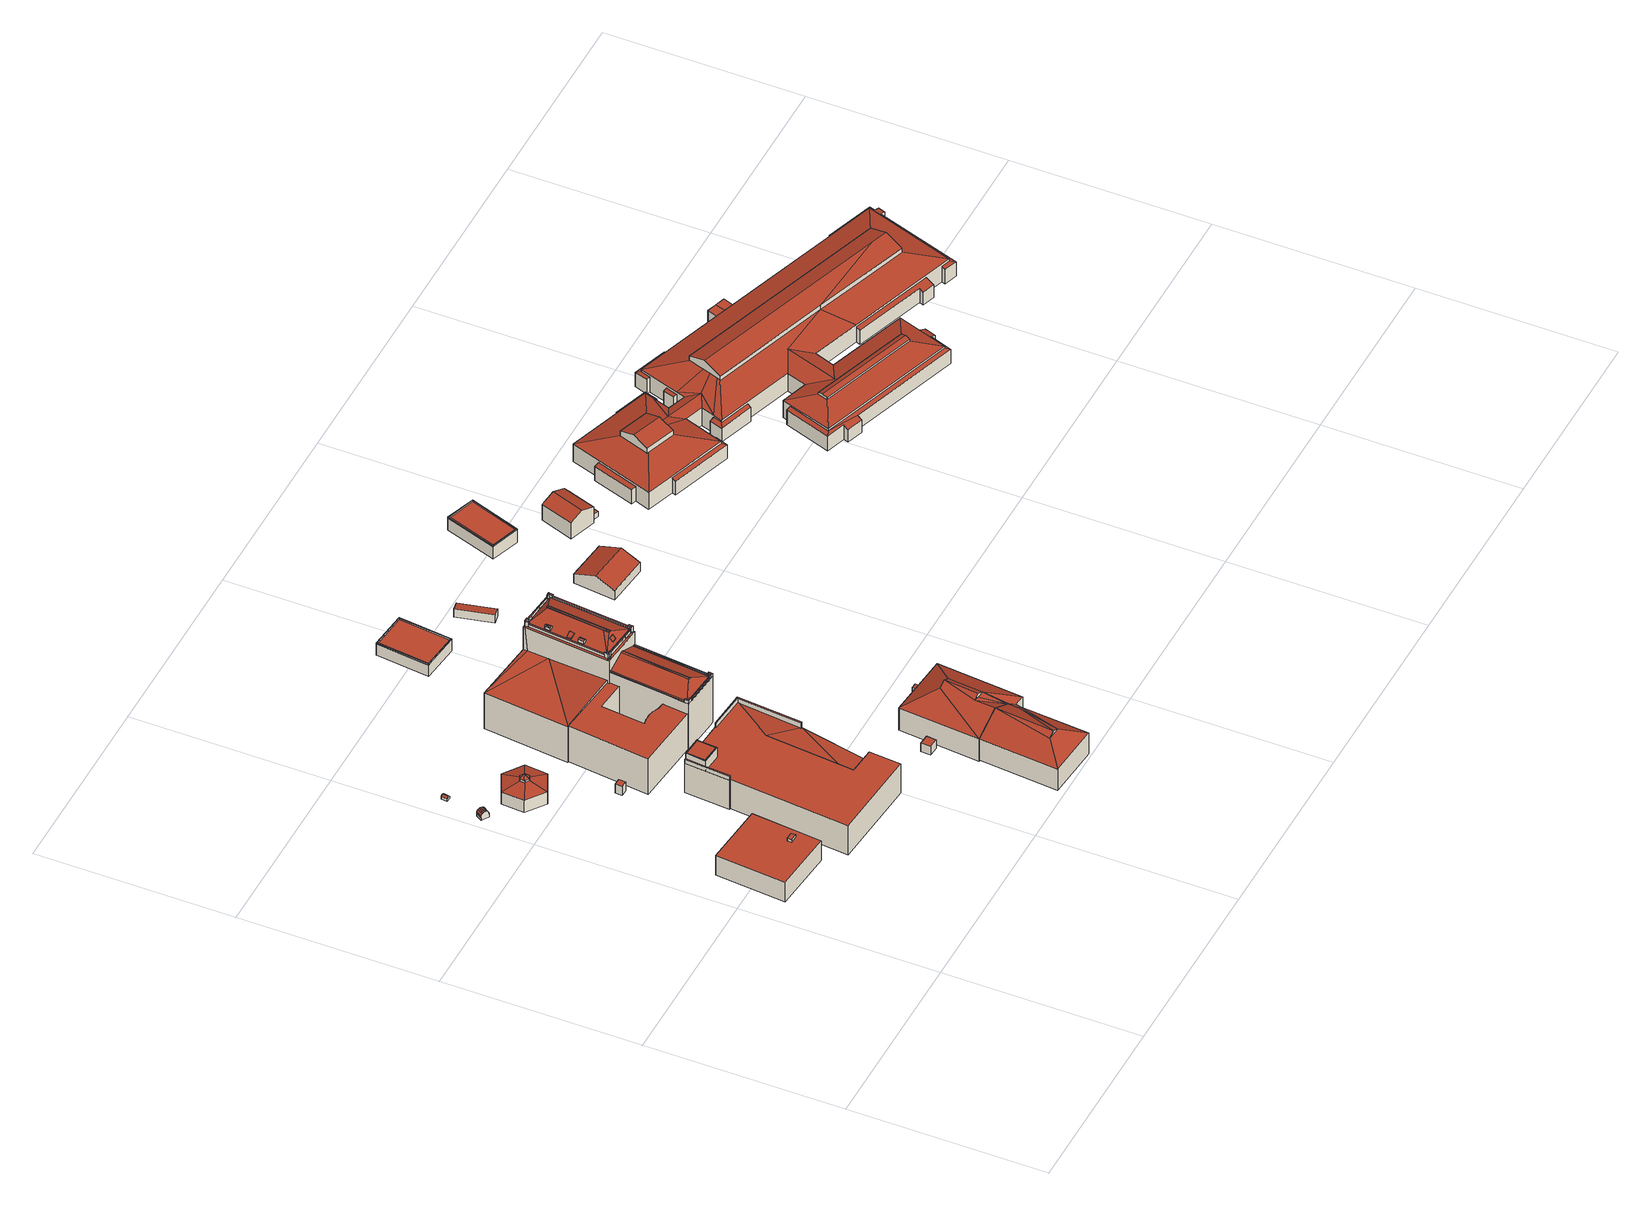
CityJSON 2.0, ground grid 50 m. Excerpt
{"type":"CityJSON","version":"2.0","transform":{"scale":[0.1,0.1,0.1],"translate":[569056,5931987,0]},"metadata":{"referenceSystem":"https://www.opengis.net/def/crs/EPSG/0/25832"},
"CityObjects":{
"building1":{"type":"Building","attributes":{"Grundfläche 2D":"287.420569","Grundhöhe NN":"3.317"},"children":["building1-1"],"geometry":[{"type":"Solid","lod":"3","boundaries":[[[[0,1,2,3]],[[4,5,3,2]],[[5,6,0,3]],[[6,7,1,0]],[[7,4,2,1]],[[7,6,5,4]]]],"semantics":{"surfaces":[{"type":"RoofSurface"},{"type":"WallSurface"},{"type":"GroundSurface"}],"values":[[0,1,1,1,1,2]]}}]},
"building1-1":{"type":"BuildingInstallation","parents":["building1"],"geometry":[{"type":"MultiSurface","lod":"3","boundaries":[[[8,9,10,11]],[[11,10,12,13]],[[8,11,13,14]],[[9,8,14,15]],[[10,9,15,12]]],"semantics":{"surfaces":[{"type":"RoofSurface"},{"type":"WallSurface"}],"values":[0,1,1,1,1]}}]},
"building2":{"type":"Building","attributes":{"Grundfläche 2D":"3.908094","Grundhöhe NN":"3.007"},"geometry":[{"type":"Solid","lod":"3","boundaries":[[[[16,17,18,19]],[[17,20,21,18]],[[22,16,19,23]],[[24,22,23,25]],[[26,24,25,27]],[[28,26,27,29]],[[30,28,29,31]],[[32,30,31,33]],[[21,20,34,35]],[[36,37,38,33,31,29,27,25,23,19,18,21,35,39]],[[32,33,38,40]],[[41,42,43,34,20,17,16,22,24,26,28,30,32,40,44]],[[42,41,44,40,38,37,36,39,35,34,43]]]],"semantics":{"surfaces":[{"type":"RoofSurface"},{"type":"WallSurface"},{"type":"GroundSurface"}],"values":[[0,0,0,0,0,0,0,0,1,1,1,1,2]]}}]},
"building3":{"type":"Building","attributes":{"Grundfläche 2D":"1.673893","Grundhöhe NN":"2.978"},"geometry":[{"type":"Solid","lod":"3","boundaries":[[[[45,46,47,48]],[[46,45,49,50]],[[49,45,48,51,52]],[[50,49,52,53]],[[54,47,46,50,53,55]],[[48,47,54,51]],[[53,52,51,54,55]]]],"semantics":{"surfaces":[{"type":"RoofSurface"},{"type":"WallSurface"},{"type":"GroundSurface"}],"values":[[0,0,1,1,1,1,2]]}}]},
"building4":{"type":"Building","attributes":{"Grundfläche 2D":"92.246130","Grundhöhe NN":"3.029"},"children":["building4-1"],"geometry":[{"type":"Solid","lod":"3","boundaries":[[[[56,57,58,59,60]],[[57,56,60,61,62]],[[59,58,63,64,60]],[[64,63,65,66,60]],[[60,66,65,67,68]],[[68,67,62,61,60]],[[69,70,58,57]],[[70,71,63,58]],[[71,72,65,63]],[[72,73,67,65]],[[74,69,57,62]],[[73,74,62,67]],[[69,74,73,72,71,70]]]],"semantics":{"surfaces":[{"type":"RoofSurface"},{"type":"WallSurface"},{"type":"GroundSurface"}],"values":[[0,0,0,0,0,0,1,1,1,1,1,1,2]]}}]},
"building4-1":{"type":"BuildingInstallation","parents":["building4"],"geometry":[{"type":"MultiSurface","lod":"3","boundaries":[[[75,76,77,78]],[[79,77,76]],[[80,77,79]],[[81,77,80]],[[81,82,83,77]],[[84,75,78,77,83,82]],[[56,59,79,76]],[[59,64,80,79]],[[64,66,81,80]],[[82,81,66,85]],[[82,85,68,61,75,84]],[[61,56,76,75]]],"semantics":{"surfaces":[{"type":"RoofSurface"},{"type":"WallSurface"}],"values":[0,0,0,0,0,0,1,1,1,1,1,1]}}]},
"building5":{"type":"Building","attributes":{"Grundfläche 2D":"2.915529","Grundhöhe NN":"4.471"},"geometry":[{"type":"Solid","lod":"3","boundaries":[[[[86,87,88,89]],[[90,91,89,88]],[[91,92,86,89]],[[92,93,87,86]],[[93,90,88,87]],[[93,92,91,90]]]],"semantics":{"surfaces":[{"type":"RoofSurface"},{"type":"WallSurface"},{"type":"GroundSurface"}],"values":[[0,1,1,1,1,2]]}}]},
"building6":{"type":"Building","attributes":{"Grundfläche 2D":"984.853763","Grundhöhe NN":"3.184"},"children":["building6-1","building6-2","building6-3","building6-4"],"geometry":[{"type":"MultiSurface","lod":"3","boundaries":[[[94,95,96,97,98]],[[99,100,101,102,103,104,105,106,107,108,109,110],[111,112,113,114,115,116,117]],[[118,119,100,99,110]],[[120,119,118,110]],[[119,120,121]],[[109,120,110]],[[109,108,121,120]],[[122,123,124,125]],[[126,125,124,112,111,117]],[[104,103,127,128]],[[105,104,128,129]],[[106,105,129,130]],[[107,106,130,131]],[[132,133,100,119,121,108,107,131,134]],[[103,102,101,100,133,127]],[[133,132,134,131,130,129,128,127]]],"semantics":{"surfaces":[{"type":"RoofSurface"},{"type":"WallSurface"},{"type":"GroundSurface"}],"values":[0,0,0,0,0,1,1,1,1,1,1,1,1,1,1,2]}}]},
"building6-1":{"type":"BuildingInstallation","parents":["building6"],"geometry":[{"type":"MultiSurface","lod":"3","boundaries":[[[135,136,137,138,139,140,141]],[[101,142,136,135]],[[137,136,142,143]],[[99,118,144,139,138,137,143]],[[144,119,140,139]],[[100,141,140,119]],[[100,101,135,141]]],"semantics":{"surfaces":[{"type":"RoofSurface"},{"type":"WallSurface"}],"values":[0,1,1,1,1,1,1]}}]},
"building6-2":{"type":"BuildingInstallation","parents":["building6"],"geometry":[{"type":"MultiSurface","lod":"3","boundaries":[[[145,146,147,148,149,124,123,150,151,152,153]],[[115,154,155,153,152,151]],[[155,156,102,146,145,153]],[[102,103,147,146]],[[103,104,148,147]],[[104,105,149,148]],[[105,112,124,149]]],"semantics":{"surfaces":[{"type":"RoofSurface"},{"type":"WallSurface"}],"values":[0,1,1,1,1,1,1]}}]},
"building6-3":{"type":"BuildingInstallation","parents":["building6"],"geometry":[{"type":"MultiSurface","lod":"3","boundaries":[[[157,158,159,160,161,162]],[[159,158,94,98]],[[160,159,98,97]],[[122,125,162,161]],[[125,126,157,162]]],"semantics":{"surfaces":[{"type":"RoofSurface"},{"type":"WallSurface"}],"values":[0,1,1,1,1]}}]},
"building6-4":{"type":"BuildingInstallation","parents":["building6"],"geometry":[{"type":"MultiSurface","lod":"3","boundaries":[[[163,161,160,164,165,158,157,166]],[[164,160,97,96]],[[94,158,165,164,96,95]],[[151,150,163,166,157,126,117,116,115]],[[161,163,150,123,122]]],"semantics":{"surfaces":[{"type":"RoofSurface"},{"type":"WallSurface"}],"values":[0,1,1,1,1]}}]},
"building7":{"type":"Building","attributes":{"Grundfläche 2D":"1124.326527","Grundhöhe NN":"2.981"},"children":["building7-1","building7-2","building7-3","building7-4","building7-5","building7-6","building7-7","building7-8","building7-9","building7-10","building7-11","building7-12","building7-13","building7-14","building7-15","building7-16","building7-17"],"geometry":[{"type":"Solid","lod":"3","boundaries":[[[[167,168,169]],[[169,168,170]],[[167,171,172,173,168]],[[174,173,172]],[[175,170,168,173,174]],[[176,177,178]],[[176,179,180,177]],[[181,176,178,182]],[[176,181,179]],[[180,179,183]],[[184,185,186,187,188]],[[186,189,190,191,192,193]],[[190,189,194,191]],[[195,196,197,198,191,194,189]],[[184,188,187,186,193,192,191,199,200]],[[201,202,203,195,204,205]],[[195,203,202,201,206,207,198,197,196]],[[208,198,207,206,201,209,210,211]],[[212,213,214,208,211,210,209,215]],[[209,216,217,212,215]],[[218,208,214,213,212,219,220]],[[221,222,223,224,225,226,225,227,228,208,218,220]],[[227,225,227,228]],[[229,230,231,232,228,227,225,224,233,234]],[[235,236,237,228,191]],[[235,191,198,238,239]],[[240,208,228,237]],[[208,240,241]],[[198,208,241,238]],[[230,242,243]],[[242,244,245]],[[242,245,243]],[[230,243,245,244,246,247,228,232,231]],[[244,184,200,199,191,228,247,246]],[[248,249,250,251,252,253]],[[181,182,254,250,255]],[[250,254,256,257,252,251]],[[258,259,177,180,183]],[[258,260,261,262,263,264]],[[264,263,265,258]],[[265,263,266,267,268,259,258]],[[257,256,254,259,268,267,269,270]],[[177,259,254,182,178]],[[271,272,273,274]],[[275,276,277]],[[275,277,278,271,274]],[[279,277,276]],[[280,281,282,283]],[[284,271,285,286,287,288,289,290,291,292,293,294,295,296,297,298,299,300,301,302,303,304,305,306,307,308,309,310,311,312,313,314,315]],[[181,182,178,182]],[[240,237,167,169]],[[237,236,235,172,171,167]],[[235,239,174,172]],[[239,238,241,170,175,174]],[[169,170,241,240]],[[180,177,180,183]],[[316,317,279,205,204,195,189,186,185,318,319]],[[284,315,216,209,201,276,275,274,273,272]],[[276,201,205,279]],[[261,260,258,183,179,181,255,250,249,248,253,320,321,242,230,229,234,233,224,223,222,221,220,219,212,217,216,315,314,262]],[[322,318,185,184,244,242,321,323,282,281]],[[277,279,317,324]],[[278,277,324,325]],[[271,284,272]],[[326,271,278,325]],[[283,282,323,327]],[[280,283,327,328]],[[280,328,322,281]],[[329,330,267,266,263,262,314,313,331]],[[332,257,270,269,267,330,333]],[[253,252,257,332,320]],[[285,271,326,334]],[[286,285,334,335]],[[288,287,286,335,329]],[[289,288,329,336]],[[290,289,336,337]],[[338,292,291,290,337,339]],[[293,292,338,340]],[[294,293,340,341]],[[295,294,341,342]],[[296,295,342,343]],[[297,296,343,344]],[[298,297,344,345]],[[299,298,345,346]],[[300,299,346,347]],[[301,300,347,348]],[[302,301,348,349]],[[303,302,349,350]],[[304,303,350,351]],[[305,304,351,352]],[[306,305,352,353]],[[307,306,353,354]],[[308,307,354,355]],[[356,310,309,308,355,357]],[[358,312,311,310,356,359]],[[313,312,358,331]],[[335,334,326,325,324,317,316,319,318,322,328,327,323,321,320,332,333,330,329],[356,357,355,354,353,352,351,350,349,348,347,346,345,344,343,342,341,340,338,339,337,336,329,331,358,359]]]],"semantics":{"surfaces":[{"type":"RoofSurface"},{"type":"WallSurface"},{"type":"GroundSurface"}],"values":[[0,0,0,0,0,0,0,0,0,0,0,0,0,0,0,0,0,0,0,0,0,0,0,0,0,0,0,0,0,0,0,0,0,0,0,0,0,0,0,0,0,0,0,0,0,0,0,0,0,1,1,1,1,1,1,1,1,1,1,1,1,1,1,1,1,1,1,1,1,1,1,1,1,1,1,1,1,1,1,1,1,1,1,1,1,1,1,1,1,1,1,1,1,1,1,1,2]]}}]},
"building7-1":{"type":"BuildingInstallation","parents":["building7"],"geometry":[{"type":"MultiSurface","lod":"3","boundaries":[[[360,361,362]],[[360,362,363]],[[364,360,363,365]],[[366,367,362,361]],[[367,368,369,365,363,362]],[[369,370,364,365]],[[364,370,366,361,360]]],"semantics":{"surfaces":[{"type":"RoofSurface"},{"type":"WallSurface"}],"values":[0,0,0,1,1,1,1]}}]},
"building7-2":{"type":"BuildingInstallation","parents":["building7"],"geometry":[{"type":"MultiSurface","lod":"3","boundaries":[[[371,372,373,374]],[[375,376,372,371]],[[377,378,374,373]]],"semantics":{"surfaces":[{"type":"RoofSurface"},{"type":"WallSurface"}],"values":[0,1,1]}}]},
"building7-3":{"type":"BuildingInstallation","parents":["building7"],"geometry":[{"type":"MultiSurface","lod":"3","boundaries":[[[379,380,381,382,383,384,385,386,387,388]],[[389,390,383,382]],[[192,391,384,383,390,392]],[[391,199,393,394,386,385,384]],[[394,395,387,386]],[[200,188,396,379,388,387,395,397]],[[379,396,187,193,398,389,382,381,380]]],"semantics":{"surfaces":[{"type":"RoofSurface"},{"type":"WallSurface"}],"values":[0,1,1,1,1,1,1]}}]},
"building7-4":{"type":"BuildingInstallation","parents":["building7"],"geometry":[{"type":"MultiSurface","lod":"3","boundaries":[[[399,395,394,400]],[[400,394,393,401]],[[402,397,395,399]]],"semantics":{"surfaces":[{"type":"RoofSurface"},{"type":"WallSurface"}],"values":[0,1,1]}}]},
"building7-5":{"type":"BuildingInstallation","parents":["building7"],"geometry":[{"type":"MultiSurface","lod":"3","boundaries":[[[403,404,405,406,407,408,409]],[[267,406,405,410,266]],[[269,411,407,406,267]],[[411,412,408,407]],[[413,409,408,412,414]],[[413,268,415,416,404,403,409]],[[416,410,405,404]]],"semantics":{"surfaces":[{"type":"RoofSurface"},{"type":"WallSurface"}],"values":[0,1,1,1,1,1,1]}}]},
"building7-6":{"type":"BuildingInstallation","parents":["building7"],"geometry":[{"type":"MultiSurface","lod":"3","boundaries":[[[411,417,418,412]],[[418,419,414,412]],[[417,411,269,270]]],"semantics":{"surfaces":[{"type":"RoofSurface"},{"type":"WallSurface"}],"values":[0,1,1]}}]},
"building7-7":{"type":"BuildingInstallation","parents":["building7"],"geometry":[{"type":"MultiSurface","lod":"3","boundaries":[[[410,416,420,421,422,423,424]],[[415,265,420,416]],[[420,265,264,421]],[[422,421,264,260]],[[261,262,424,423,422,260]],[[262,263,266,410,424]]],"semantics":{"surfaces":[{"type":"RoofSurface"},{"type":"WallSurface"}],"values":[0,1,1,1,1,1]}}]},
"building7-8":{"type":"BuildingInstallation","parents":["building7"],"geometry":[{"type":"MultiSurface","lod":"3","boundaries":[[[425,426,427,428,429,430]],[[252,253,428,427]],[[253,248,249,430,429,428]],[[249,251,425,430]],[[251,431,426,425]]],"semantics":{"surfaces":[{"type":"RoofSurface"},{"type":"WallSurface"}],"values":[0,1,1,1,1]}}]},
"building7-9":{"type":"BuildingInstallation","parents":["building7"],"geometry":[{"type":"MultiSurface","lod":"3","boundaries":[[[432,433,434,435,436,437]],[[427,426,433,432]],[[256,434,433,426,431]],[[256,419,418,435,434]],[[418,417,436,435]],[[257,437,436,417,270]],[[252,427,432,437,257]]],"semantics":{"surfaces":[{"type":"RoofSurface"},{"type":"WallSurface"}],"values":[0,1,1,1,1,1,1]}}]},
"building7-10":{"type":"BuildingInstallation","parents":["building7"],"geometry":[{"type":"MultiSurface","lod":"3","boundaries":[[[438,439,440,441]],[[442,443,441,440]],[[444,445,439,438]],[[443,444,438,441]],[[445,442,440,439]]],"semantics":{"surfaces":[{"type":"RoofSurface"},{"type":"WallSurface"}],"values":[0,1,1,1,1]}}]},
"building7-11":{"type":"BuildingInstallation","parents":["building7"],"geometry":[{"type":"MultiSurface","lod":"3","boundaries":[[[446,447,448,449,450,451,452,453,454,455,456,457,458,459]],[[401,247,460,453,452,400]],[[454,453,460,232,461,462,463,464,457,456,455]],[[464,465,458,457]],[[466,459,458,465,467]],[[468,231,243,448,447,446,459,466]],[[450,449,448,243,245,469,246,402,399,451]],[[399,400,452,451]]],"semantics":{"surfaces":[{"type":"RoofSurface"},{"type":"WallSurface"}],"values":[0,1,1,1,1,1,1,1]}}]},
"building7-12":{"type":"BuildingInstallation","parents":["building7"],"geometry":[{"type":"MultiSurface","lod":"3","boundaries":[[[470,471,472,473]],[[473,472,474,475]],[[470,473,475,476]],[[471,470,476,477]],[[472,471,477,474]]],"semantics":{"surfaces":[{"type":"RoofSurface"},{"type":"WallSurface"}],"values":[0,1,1,1,1]}}]},
"building7-13":{"type":"BuildingInstallation","parents":["building7"],"geometry":[{"type":"MultiSurface","lod":"3","boundaries":[[[478,479,480,481,482,483,484,485]],[[210,215,481,480,374,378]],[[213,482,481,215]],[[213,486,487,483,482]],[[487,488,484,483]],[[484,488,489,214,485]],[[214,490,478,485]],[[211,491,479,478,490]],[[375,371,374,480,479,491]]],"semantics":{"surfaces":[{"type":"RoofSurface"},{"type":"WallSurface"}],"values":[0,1,1,1,1,1,1,1,1]}}]},
"building7-14":{"type":"BuildingInstallation","parents":["building7"],"geometry":[{"type":"MultiSurface","lod":"3","boundaries":[[[492,493,494,495,496,497,498,499,500,501,502,503]],[[373,372,497,496]],[[207,504,499,498,497,372,376]],[[504,197,505,506,501,500,499]],[[506,507,502,501]],[[196,203,508,493,492,503,502,507,509]],[[493,508,202,206,377,373,496,495,494]]],"semantics":{"surfaces":[{"type":"RoofSurface"},{"type":"WallSurface"}],"values":[0,1,1,1,1,1,1]}}]},
"building7-15":{"type":"BuildingInstallation","parents":["building7"],"geometry":[{"type":"MultiSurface","lod":"3","boundaries":[[[510,465,464,511,512,513,488,487,514]],[[515,218,513,512,511,464,463,227]],[[218,489,488,513]],[[486,226,225,510,514,487]],[[465,510,225,467]]],"semantics":{"surfaces":[{"type":"RoofSurface"},{"type":"WallSurface"}],"values":[0,1,1,1,1]}}]},
"building7-16":{"type":"BuildingInstallation","parents":["building7"],"geometry":[{"type":"MultiSurface","lod":"3","boundaries":[[[506,516,517,390,389,507]],[[505,194,516,506]],[[190,517,516,194]],[[190,392,390,517]],[[507,389,398,509]]],"semantics":{"surfaces":[{"type":"RoofSurface"},{"type":"WallSurface"}],"values":[0,1,1,1,1]}}]},
"building7-17":{"type":"BuildingInstallation","parents":["building7"],"geometry":[{"type":"MultiSurface","lod":"3","boundaries":[[[518,519,520,521]],[[522,518,523]],[[519,518,522]],[[524,525,521,520]],[[525,526,527,523,518,521]],[[527,528,522,523]],[[522,528,524,520,519]]],"semantics":{"surfaces":[{"type":"RoofSurface"},{"type":"WallSurface"}],"values":[0,0,0,1,1,1,1]}}]},
"building8":{"type":"Building","attributes":{"Grundfläche 2D":"6.292692","Grundhöhe NN":"2.879"},"geometry":[{"type":"Solid","lod":"3","boundaries":[[[[529,530,531,532]],[[533,534,532,531]],[[534,535,529,532]],[[535,536,530,529]],[[536,533,531,530]],[[536,535,534,533]]]],"semantics":{"surfaces":[{"type":"RoofSurface"},{"type":"WallSurface"},{"type":"GroundSurface"}],"values":[[0,1,1,1,1,2]]}}]},
"building9":{"type":"Building","attributes":{"Grundfläche 2D":"278.191100","Grundhöhe NN":"1.302"},"geometry":[{"type":"Solid","lod":"3","boundaries":[[[[537,538,539,540]],[[541,542,540,543,544,545]],[[539,543,540]],[[538,546,547,539]],[[548,547,546]],[[544,547,548]],[[544,543,547]],[[549,542,541]],[[539,547,543]],[[550,551,537,540,542,549]],[[538,537,551,552]],[[546,538,552,553]],[[548,546,553,554]],[[544,548,554,555]],[[556,550,549,541,545,544,555,557]],[[555,554,553,552,551,550,556,557]]]],"semantics":{"surfaces":[{"type":"RoofSurface"},{"type":"WallSurface"},{"type":"GroundSurface"}],"values":[[0,0,0,0,0,0,0,0,1,1,1,1,1,1,1,2]]}}]},
"building10":{"type":"Building","attributes":{"Grundfläche 2D":"358.646044","Grundhöhe NN":"0.907"},"geometry":[{"type":"Solid","lod":"3","boundaries":[[[[542,558,540]],[[559,537,540,558,560]],[[549,561,542]],[[561,562,542]],[[542,562,558]],[[541,563,549]],[[549,563,564,561]],[[545,544,548,563,541]],[[564,565,566,561]],[[565,567,559,568,566]],[[537,559,567]],[[561,566,560,569]],[[569,560,558]],[[560,566,568,559]],[[562,561,569,558]],[[570,549,542,540,537,571]],[[572,573,544,545,541,549,570,574]],[[548,544,573,575]],[[563,548,575,576]],[[564,563,576,577]],[[565,564,577,578]],[[567,565,578,579]],[[537,567,579,571]],[[578,577,576,575,573,572,574,570,571,579]]]],"semantics":{"surfaces":[{"type":"RoofSurface"},{"type":"WallSurface"},{"type":"GroundSurface"}],"values":[[0,0,0,0,0,0,0,0,0,0,0,0,0,1,1,1,1,1,1,1,1,1,1,2]]}}]},
"building11":{"type":"Building","attributes":{"Grundfläche 2D":"134.571168","Grundhöhe NN":"2.680"},"children":["building11-1","building11-2"],"geometry":[{"type":"Solid","lod":"3","boundaries":[[[[580,581,582,583]],[[584,585,583,582]],[[585,586,580,583]],[[586,587,581,580]],[[587,584,582,581]],[[587,586,585,584]]]],"semantics":{"surfaces":[{"type":"RoofSurface"},{"type":"WallSurface"},{"type":"GroundSurface"}],"values":[[0,1,1,1,1,2]]}}]},
"building11-1":{"type":"BuildingInstallation","parents":["building11"],"geometry":[{"type":"MultiSurface","lod":"3","boundaries":[[[588,589,590,591,592,593]],[[594,595,592,591]],[[593,592,595,596]],[[581,582,589,588]],[[582,583,590,589]]],"semantics":{"surfaces":[{"type":"RoofSurface"},{"type":"WallSurface"}],"values":[0,1,1,1,1]}}]},
"building11-2":{"type":"BuildingInstallation","parents":["building11"],"geometry":[{"type":"MultiSurface","lod":"3","boundaries":[[[590,597,588,593,598,591]],[[596,599,598,593]],[[591,598,599,594]],[[583,580,597,590]],[[580,581,588,597]]],"semantics":{"surfaces":[{"type":"RoofSurface"},{"type":"WallSurface"}],"values":[0,1,1,1,1]}}]},
"building12":{"type":"Building","attributes":{"Grundfläche 2D":"3.976267","Grundhöhe NN":"0.907"},"geometry":[{"type":"Solid","lod":"3","boundaries":[[[[600,601,602,603]],[[604,605,603,602]],[[605,606,600,603]],[[606,607,601,600]],[[607,604,602,601]],[[607,606,605,604]]]],"semantics":{"surfaces":[{"type":"RoofSurface"},{"type":"WallSurface"},{"type":"GroundSurface"}],"values":[[0,1,1,1,1,2]]}}]},
"building13":{"type":"Building","attributes":{"Grundfläche 2D":"23.238900","Grundhöhe NN":"3.277"},"geometry":[{"type":"Solid","lod":"3","boundaries":[[[[608,609,610,611]],[[612,613,611,610]],[[613,614,608,611]],[[614,615,609,608]],[[615,612,610,609]],[[615,614,613,612]]]],"semantics":{"surfaces":[{"type":"RoofSurface"},{"type":"WallSurface"},{"type":"GroundSurface"}],"values":[[0,1,1,1,1,2]]}}]},
"building14":{"type":"Building","attributes":{"Grundfläche 2D":"116.705100","Grundhöhe NN":"3.227"},"geometry":[{"type":"Solid","lod":"3","boundaries":[[[[616,617,618,619]],[[620,616,619,621]],[[621,619,618,622,623]],[[620,621,623,624]],[[617,616,620,624,625]],[[618,617,625,622]],[[623,622,625,624]]]],"semantics":{"surfaces":[{"type":"RoofSurface"},{"type":"WallSurface"},{"type":"GroundSurface"}],"values":[[0,0,1,1,1,1,2]]}}]},
"building15":{"type":"Building","attributes":{"Grundfläche 2D":"108.331264","Grundhöhe NN":"3.207"},"children":["building15-1","building15-2"],"geometry":[{"type":"Solid","lod":"3","boundaries":[[[[626,627,628,629]],[[630,631,629,628]],[[631,632,626,629]],[[632,633,627,626]],[[633,630,628,627]],[[633,632,631,630]]]],"semantics":{"surfaces":[{"type":"RoofSurface"},{"type":"WallSurface"},{"type":"GroundSurface"}],"values":[[0,1,1,1,1,2]]}}]},
"building15-1":{"type":"BuildingInstallation","parents":["building15"],"geometry":[{"type":"MultiSurface","lod":"3","boundaries":[[[634,635,636,637,638,639]],[[628,629,638,637]],[[629,626,639,638]],[[640,641,635,634]],[[636,635,641,642]]],"semantics":{"surfaces":[{"type":"RoofSurface"},{"type":"WallSurface"}],"values":[0,1,1,1,1]}}]},
"building15-2":{"type":"BuildingInstallation","parents":["building15"],"geometry":[{"type":"MultiSurface","lod":"3","boundaries":[[[643,637,636,644,634,639]],[[626,627,643,639]],[[627,628,637,643]],[[642,645,644,636]],[[634,644,645,640]]],"semantics":{"surfaces":[{"type":"RoofSurface"},{"type":"WallSurface"}],"values":[0,1,1,1,1]}}]},
"building16":{"type":"Building","attributes":{"Grundfläche 2D":"80.640733","Grundhöhe NN":"2.924"},"geometry":[{"type":"Solid","lod":"3","boundaries":[[[[646,647,648,649,650]],[[651,652,647,646]],[[653,654,655,656]],[[651,646,650,657,658]],[[652,651,658,659]],[[648,647,652,659,660]],[[655,661,657,650,649,648,660,662,656]],[[653,656,662,663]],[[654,653,663,664]],[[655,654,664,661]],[[661,664,663,662,660,659,658,657]]]],"semantics":{"surfaces":[{"type":"RoofSurface"},{"type":"WallSurface"},{"type":"GroundSurface"}],"values":[[0,0,0,1,1,1,1,1,1,1,2]]}}]},
"building17":{"type":"Building","attributes":{"Grundfläche 2D":"3183.143238","Grundhöhe NN":"2.505"},"geometry":[{"type":"MultiSurface","lod":"3","boundaries":[[[665,666,667,668,669,670,671]],[[671,670,669,672,673,674,675]],[[676,677,678,679]],[[676,680,681,682,677]],[[683,684,685,686,687,688]],[[683,688,689,690,691]],[[692,693,684,683,691]],[[694,695,696,697,698,699]],[[700,701,696,695,702]],[[703,698,697,704,705]],[[706,707,705,704]],[[706,708,709,710]],[[710,711,707,706]],[[712,709,708]],[[713,714,715,712,716]],[[709,712,715,717]],[[714,713,718,719,720,721,722,723]],[[718,724,725,719]],[[726,727,728,729,730,731]],[[732,733,734,730,729,735]],[[732,735,736,737]],[[728,727,738,739,737,736,740,725,724]],[[740,741,719,725]],[[742,720,719,741]],[[743,720,742,744,745,746]],[[747,745,744,748]],[[749,750,751,752,753,747,748,754,755,756]],[[756,757,758,749]],[[759,709,757]],[[709,717,758,757]],[[760,710,709,759]],[[761,710,760]],[[700,762,711,710,761,701]],[[763,764,765,766]],[[765,764,767,768,769]],[[770,771,772,773]],[[774,770,773,775]],[[776,777,778,779]],[[780,781,782,783,784,785]],[[786,787,788,789]],[[790,786,789,791]],[[792,793,794,795]],[[796,792,795,797]],[[798,799,800,801]],[[802,799,798,803]],[[804,805,806,807]],[[808,809,810,811]],[[812,813,814,815,816,809,808,817]],[[818,812,817,819]],[[820,821,822,823]],[[824,825,826,827,823,822]],[[827,828,829,823]],[[829,828,830,831,832,833]],[[726,731,665,671,675]],[[731,730,734,733,667,666,665]],[[733,732,737,739,673,672,669,668,667]],[[727,726,675,674,673,739]],[[680,676,679,694,699]],[[703,681,680,699,698]],[[678,677,682,681,703,705,707,711,762,700,702]],[[694,679,678,702,695]],[[723,686,685,684,693,750,749,758,717,715,714]],[[686,723,722,721,720,688,687]],[[720,743,746,689,688]],[[689,746,745,747,692,691,690]],[[751,750,693,692,747,752]],[[764,763,834,835]],[[767,764,835,836]],[[768,767,836,837]],[[763,766,838,834]],[[773,772,839,840]],[[775,773,840,841]],[[774,775,841,842]],[[772,771,843,839]],[[779,778,844,845]],[[776,779,845,846]],[[777,776,846,847]],[[780,785,848,849]],[[781,780,849,850]],[[782,781,850,851]],[[783,782,851,852]],[[784,783,852,853]],[[790,791,854,855]],[[786,790,855,856]],[[787,786,856,857]],[[788,787,857,858]],[[796,797,859,860]],[[793,792,796,860,861]],[[794,793,861,862]],[[801,800,863,864]],[[798,801,864,865]],[[803,798,865,866]],[[802,803,866,867]],[[807,806,868,869]],[[804,807,869,870]],[[806,805,871,868]],[[811,810,872,873]],[[818,819,874,875]],[[812,818,875,876]],[[813,812,876,877]],[[814,813,877,878]],[[815,814,878,879]],[[816,815,879,880]],[[809,816,880,881]],[[810,809,881,872]],[[777,847,882,697,696,883,844,778]],[[799,704,697,882,863,800]],[[884,706,704,799,802,867]],[[708,706,884,885]],[[769,713,716,712,708,885,838,766,765]],[[768,837,886,718,713,769]],[[724,718,886,887]],[[728,724,887,888]],[[823,729,728,888,889,820]],[[729,823,829,735]],[[890,736,735,829,833,891]],[[740,736,890,892]],[[741,740,892,893]],[[785,784,853,874,819,817,744,742,741,893,848]],[[744,817,808,748]],[[811,873,859,797,795,794,862,854,791,789,756,755,754,748,808]],[[858,871,805,804,870,894,759,757,756,789,788]],[[760,759,894,895]],[[770,701,761,760,895,843,771]],[[842,883,696,701,770,774]],[[821,820,889,896]],[[822,821,896,897]],[[824,822,897,898]],[[825,824,898,899]],[[826,825,899,900]],[[827,826,900,901]],[[828,827,901,902]],[[830,828,902,903]],[[831,830,903,904]],[[832,831,904,905]],[[833,832,905,891]],[[902,901,900,899,898,897,896,889,888,887,886,837,836,835,834,838,885,884,867,866,865,864,863,882,847,846,845,844,883,842,841,840,839,843,895,894,870,869,868,871,858,857,856,855,854,862,861,860,859,873,872,881,880,879,878,877,876,875,874,853,852,851,850,849,848,893,892,890,891,905,904,903]]],"semantics":{"surfaces":[{"type":"RoofSurface"},{"type":"WallSurface"},{"type":"GroundSurface"}],"values":[0,0,0,0,0,0,0,0,0,0,0,0,0,0,0,0,0,0,0,0,0,0,0,0,0,0,0,0,0,0,0,0,0,0,0,0,0,0,0,0,0,0,0,0,0,0,0,0,0,0,0,0,0,1,1,1,1,1,1,1,1,1,1,1,1,1,1,1,1,1,1,1,1,1,1,1,1,1,1,1,1,1,1,1,1,1,1,1,1,1,1,1,1,1,1,1,1,1,1,1,1,1,1,1,1,1,1,1,1,1,1,1,1,1,1,1,1,1,1,1,1,1,1,1,1,1,1,1,1,1,1,1,1,1,1,1,2]}}]}
},
"vertices":[
[42,401,92],[201,387,92],[217,565,92],[58,580,92],[217,565,33],[58,580,33],[42,401,33],[201,387,33],
[187,444,100],[187,455,100],[169,456,100],[168,445,100],[169,456,92],[168,445,92],[187,444,92],[187,455,92],
[14,1145,48],[12,1146,44],[3,1131,44],[5,1130,48],[12,1147,39],[2,1131,39],[17,1143,50],[8,1128,50],[20,1142,51],[11,1126,51],[24,1139,50],[15,1124,50],[28,1137,48],[18,1122,48],[29,1136,44],[20,1121,44],[30,1136,39],[21,1120,39],[12,1147,30],[2,1131,30],[5,1130,30],[8,1128,30],[21,1120,30],[3,1131,30],[30,1136,30],[24,1139,30],[17,1143,30],[14,1145,30],[29,1136,30],
[34,1226,40],[36,1242,40],[30,1242,37],[28,1227,37],[39,1225,37],[41,1241,37],[28,1227,30],[39,1225,30],[41,1241,30],[30,1242,30],[36,1242,30],
[131,1072,78],[170,1045,66],[175,1104,66],[132,1084,78],[121,1079,81],[120,1067,78],[115,1020,66],[126,1139,66],[122,1092,78],[72,1114,66],[110,1087,78],[67,1055,66],[110,1074,78],[170,1045,30],[175,1104,30],[126,1139,30],[72,1114,30],[67,1055,30],[115,1020,30],
[120,1067,83],[131,1072,83],[121,1079,93],[120,1070,86],[132,1084,83],[122,1092,83],[110,1087,83],[109,1074,83],[112,1076,86],[110,1074,83],[109,1074,78],
[196,875,72],[213,874,72],[214,891,72],[197,892,72],[214,891,45],[197,892,45],[196,875,45],[213,874,45],
[326,704,147],[329,750,147],[330,752,147],[282,756,147],[278,708,147],[510,735,119],[514,740,119],[416,748,119],[335,754,119],[277,759,119],[269,644,119],[272,644,119],[244,341,119],[479,321,119],[485,402,120],[416,408,120],[437,633,120],[306,703,119],[276,706,119],[281,758,119],[332,754,119],[331,750,119],[331,747,119],[327,702,119],[497,578,115],[500,575,114],[416,408,91],[485,402,91],[281,758,147],[281,758,131],[276,706,131],[276,706,147],[327,702,147],[277,759,32],[269,644,32],[272,644,32],[244,341,32],[479,321,32],[500,575,32],[514,740,32],[485,402,32],
[416,748,131],[415,745,131],[510,737,131],[497,578,131],[497,575,131],[500,575,131],[514,740,131],[415,745,119],[510,737,119],[497,575,114],
[335,751,131],[335,754,131],[277,759,131],[269,644,131],[272,644,131],[332,754,131],[331,750,131],[333,750,131],[335,750,131],[333,750,119],[335,750,119],[335,751,119],
[327,702,148],[326,704,148],[278,708,148],[282,756,148],[281,758,148],[276,706,148],
[332,754,148],[330,752,148],[329,750,148],[331,750,148],
[489,1040,237],[487,1042,238],[483,1040,237],[484,1054,237],[504,1188,237],[505,1201,237],[502,1199,238],[499,1202,237],[499,1201,237],[467,837,192],[463,835,190],[469,834,190],[484,1009,192],[465,849,190],[486,1009,190],[469,835,190],[480,1010,190],[561,1221,205],[561,1225,205],[555,1226,205],[557,1225,205],[559,1223,205],[462,1235,205],[512,1226,210],[553,1218,215],[554,1222,210],[555,1225,206],[511,1226,210],[454,1236,205],[454,1234,207],[454,1231,211],[455,1227,215],[555,1219,212],[558,1220,208],[449,1231,205],[451,1233,205],[452,1234,205],[451,1236,205],[449,1236,205],[450,1230,208],[453,1229,212],[435,1023,215],[428,1020,205],[430,1021,208],[434,1022,213],[433,1014,205],[434,1018,209],[435,1021,213],[430,1018,205],[428,1015,205],[430,1015,205],[446,1020,213],[434,1014,205],[435,1014,205],[480,1010,205],[484,1009,205],[486,1009,205],[526,1005,205],[505,1011,209],[503,1011,209],[521,1013,212],[533,1014,215],[534,1005,205],[535,1005,205],[534,1008,208],[534,1012,213],[530,1005,205],[532,1005,205],[505,1201,235],[504,1188,235],[489,1040,235],[499,1201,235],[499,1202,235],[483,1040,235],[484,1054,235],[540,1004,205],[538,1007,205],[541,1011,205],[538,1008,205],[538,1012,208],[535,1013,213],[534,1005,168],[532,1005,169],[530,1005,169],[525,930,169],[517,811,168],[535,1005,168],[511,808,169],[526,1005,171],[513,805,169],[516,801,168],[435,1014,169],[416,817,169],[434,1014,169],[433,1014,169],[430,1015,168],[417,878,168],[429,968,169],[429,967,169],[411,822,168],[410,811,168],[414,815,169],[421,810,168],[506,802,168],[261,1038,137],[428,1020,144],[429,1022,144],[443,1170,139],[443,1172,139],[448,1224,138],[281,1254,137],[258,1038,137],[449,1236,137],[585,1105,52],[550,1108,52],[546,1068,52],[581,1064,52],[428,1020,137],[239,830,137],[410,813,137],[411,822,137],[417,878,137],[401,880,137],[398,881,137],[396,882,137],[395,883,137],[392,884,137],[389,885,137],[386,887,137],[383,888,137],[380,888,137],[377,889,137],[373,890,137],[370,890,137],[367,890,137],[363,890,137],[360,890,137],[357,890,137],[354,890,137],[351,889,137],[347,889,137],[344,888,137],[343,888,137],[341,887,137],[341,889,137],[352,998,137],[428,990,137],[430,1015,137],[428,1015,137],[451,1236,30],[449,1236,30],[561,1225,30],[555,1226,30],[535,1005,30],[540,1004,30],[550,1108,30],[546,1068,30],[281,1254,30],[258,1038,30],[261,1038,30],[581,1064,30],[585,1105,30],[417,878,30],[410,811,30],[428,990,30],[516,801,30],[506,802,30],[239,830,30],[410,813,30],[401,880,30],[398,881,30],[395,883,30],[396,882,30],[392,884,30],[389,885,30],[386,887,30],[383,888,30],[380,888,30],[377,889,30],[373,890,30],[370,890,30],[367,890,30],[363,890,30],[360,890,30],[357,890,30],[354,890,30],[351,889,30],[347,889,30],[344,888,30],[341,887,30],[343,888,30],[352,998,30],[341,889,30],
[456,1185,226],[453,1185,224],[451,1171,224],[455,1170,226],[461,1185,224],[460,1170,224],[453,1185,216],[451,1171,216],[455,1170,218],[460,1170,220],[461,1185,220],
[434,1029,217],[453,1223,217],[450,1223,217],[431,1029,217],[434,1029,212],[453,1223,212],[450,1223,208],[431,1029,207],
[559,1225,222],[557,1225,222],[555,1225,222],[548,1225,222],[547,1222,222],[555,1222,222],[555,1219,222],[554,1214,222],[558,1213,222],[559,1223,222],[548,1225,217],[547,1222,217],[555,1222,209],[547,1222,210],[554,1214,212],[554,1214,217],[558,1213,217],[559,1225,205],[558,1213,207],[548,1225,206],
[539,1018,217],[535,1019,217],[535,1019,213],[539,1018,208],
[414,815,177],[415,822,177],[411,822,177],[410,811,177],[421,810,177],[422,813,177],[414,814,177],[411,822,171],[421,810,171],[422,813,171],[414,814,169],[422,813,169],[415,822,169],[415,822,171],
[506,802,171],[506,805,171],[506,805,169],
[429,967,171],[429,968,171],[434,1014,171],[433,1014,171],[430,1015,171],
[525,930,171],[514,812,171],[517,811,171],[535,1005,171],[534,1005,171],[532,1005,171],[514,812,169],
[517,811,177],[514,812,177],[513,805,177],[506,805,177],[506,802,177],[516,801,177],
[472,1026,222],[484,1025,222],[485,1033,230],[473,1034,230],[485,1033,229],[473,1034,229],[472,1026,221],[484,1025,221],
[532,1008,222],[534,1008,222],[538,1007,222],[538,1008,222],[538,1011,222],[539,1018,222],[535,1019,222],[534,1011,222],[534,1012,222],[533,1012,222],[531,1012,222],[527,1012,222],[526,1009,222],[526,1008,222],[534,1011,212],[533,1012,213],[531,1012,213],[527,1012,212],[527,1012,217],[526,1009,217],[526,1008,208],[526,1009,209],[532,1008,208],[538,1011,208],
[447,1117,217],[460,1115,223],[462,1128,223],[448,1129,217],[462,1128,222],[448,1129,216],[447,1117,216],[460,1115,222],
[434,1021,222],[434,1029,222],[431,1029,222],[430,1018,222],[434,1018,222],[441,1017,222],[441,1020,222],[435,1021,222],[441,1017,209],[441,1017,217],[441,1020,217],[441,1020,213],[434,1021,212],[434,1029,213],
[452,1234,222],[451,1234,222],[451,1233,222],[450,1230,222],[450,1223,222],[453,1223,222],[453,1229,222],[453,1231,222],[454,1231,222],[461,1230,222],[462,1234,222],[454,1234,222],[453,1231,210],[461,1230,211],[461,1230,217],[462,1234,217],[451,1234,205],[462,1234,207],
[505,1011,217],[521,1013,217],[447,1020,217],[446,1020,217],[503,1011,217],[447,1020,213],
[511,1226,217],[512,1226,217],
[447,1083,226],[449,1098,226],[444,1099,224],[443,1084,224],[453,1098,224],[451,1083,224],[444,1099,216],[443,1084,216],[447,1083,218],[451,1083,220],[453,1098,220],
[626,341,54],[624,316,54],[649,314,54],[652,338,54],[649,314,29],[652,338,29],[626,341,29],[624,316,29],
[671,218,76],[653,17,76],[710,63,105],[741,211,114],[798,204,82],[795,207,84],[728,62,114],[796,180,82],[797,202,82],[792,5,76],[746,60,105],[807,179,76],[798,206,83],[798,206,13],[671,218,13],[653,17,13],[792,5,13],[807,179,13],[796,180,13],[798,204,13],[797,202,13],
[745,263,114],[750,351,113],[768,350,123],[778,260,113],[760,262,113],[809,192,76],[838,189,76],[858,409,76],[786,348,113],[689,424,76],[768,350,113],[760,262,123],[798,206,9],[671,218,9],[797,202,9],[796,180,9],[798,204,9],[807,179,9],[809,192,9],[838,189,9],[858,409,9],[689,424,9],
[389,1440,60],[486,1429,60],[501,1566,60],[403,1576,60],[501,1566,27],[403,1576,27],[389,1440,27],[486,1429,27],
[486,1429,64],[501,1566,64],[403,1576,64],[405,1574,64],[498,1564,64],[484,1431,64],[405,1574,60],[498,1564,60],[484,1431,60],
[389,1440,64],[391,1441,64],[391,1441,60],
[816,416,34],[818,444,34],[804,445,34],[802,417,34],[804,445,9],[802,417,9],[816,416,9],[818,444,9],
[605,1378,57],[629,1383,54],[608,1475,54],[584,1470,57],[608,1475,33],[584,1470,33],[605,1378,33],[629,1383,33],
[902,1207,81],[908,1264,59],[800,1276,59],[793,1219,81],[897,1158,59],[788,1170,59],[800,1276,32],[788,1170,32],[897,1158,32],[908,1264,32],
[869,1447,69],[914,1578,69],[840,1604,69],[796,1472,69],[840,1604,32],[796,1472,32],[869,1447,32],[914,1578,32],
[868,1450,72],[799,1473,72],[842,1600,72],[840,1604,72],[796,1472,72],[869,1447,72],[868,1450,69],[799,1473,69],[842,1600,69],
[914,1578,72],[912,1577,72],[912,1577,69],
[997,1418,91],[968,1333,91],[1002,1321,77],[1026,1394,77],[1030,1407,77],[962,1429,77],[933,1344,77],[1026,1321,44],[1048,1387,44],[1026,1394,44],[1004,1328,44],[1030,1407,29],[962,1429,29],[933,1344,29],[1002,1321,29],[1026,1394,29],[1004,1328,29],[1026,1321,29],[1048,1387,29],
[1527,992,99],[1528,992,99],[1781,907,99],[1781,908,99],[1785,919,104],[1774,923,104],[1531,1005,104],[1789,931,100],[1789,932,99],[1536,1018,99],[1535,1018,99],[1206,1318,127],[1285,1291,127],[1298,1330,113],[1219,1357,113],[1192,1278,113],[1271,1251,113],[1283,1287,126],[2004,1106,130],[1494,1278,130],[1479,1234,114],[1478,1232,113],[1556,1206,113],[1785,1129,113],[2033,1045,113],[2034,1046,114],[2049,1091,130],[2064,1136,113],[1509,1323,113],[1219,1357,99],[1220,1356,100],[1172,1451,77],[1098,1231,77],[1194,1277,100],[1192,1278,99],[1297,1328,100],[1393,1377,77],[1298,1330,100],[1271,1251,100],[1319,1156,77],[1272,1252,100],[1353,1258,77],[1283,1287,100],[1401,1242,77],[1436,1259,86],[1335,1293,86],[1287,1298,101],[1390,1207,77],[1382,1184,77],[1479,1234,101],[1482,1242,101],[1382,1185,77],[1488,1261,102],[1586,1116,77],[1644,1144,92],[1785,1129,101],[1601,1191,101],[1556,1206,101],[1478,1232,101],[1569,1065,77],[1598,1007,92],[1535,1018,94],[1536,1018,95],[1501,1088,77],[1457,957,77],[1528,992,95],[1527,992,94],[1781,908,95],[1781,907,95],[1597,969,95],[1815,837,77],[1859,967,77],[1789,931,95],[1750,945,95],[1789,932,95],[1654,1036,77],[1672,1088,77],[1796,1046,77],[1923,1082,100],[2081,951,77],[2034,1046,101],[2033,1045,100],[2064,1136,101],[2159,1183,77],[1508,1321,101],[1509,1323,100],[1607,1290,100],[1731,1248,100],[1903,1190,100],[2045,1222,77],[1744,1323,77],[1460,1418,77],[1426,1315,77],[1495,1282,101],[1418,1292,77],[1370,1308,77],[1385,1354,77],[1294,1320,100],[1381,1211,67],[1369,1178,67],[1382,1185,72],[1390,1207,72],[1459,1148,67],[1462,1157,72],[1382,1184,72],[1393,1377,70],[1385,1354,70],[1395,1350,67],[1406,1383,67],[1313,1404,70],[1317,1413,67],[1099,1273,67],[1111,1269,70],[1147,1377,70],[1135,1381,67],[1793,1035,67],[1975,974,67],[1971,963,63],[2003,952,63],[2010,974,71],[1796,1046,71],[1454,1430,68],[1443,1397,68],[1452,1394,70],[1460,1418,70],[1543,1400,68],[1540,1391,70],[1728,1360,73],[1704,1368,72],[1694,1339,72],[1719,1331,73],[1754,1352,72],[1744,1323,72],[1325,1143,67],[1319,1156,71],[1170,1206,71],[1167,1196,67],[1326,1179,71],[1336,1176,67],[1426,1315,69],[1436,1344,69],[1426,1347,68],[1417,1318,68],[2159,1183,71],[2172,1189,68],[2048,1230,68],[2045,1222,71],[2088,937,68],[2161,1156,68],[2173,1152,66],[2179,1170,66],[2167,1174,68],[2081,951,71],[2055,948,68],[2058,958,71],[1494,1068,72],[1484,1071,68],[1443,951,68],[1457,957,72],[1493,935,68],[1489,922,62],[1531,909,62],[1535,921,68],[1821,825,68],[1815,837,72],[1841,883,68],[1855,879,61],[1865,909,61],[1842,917,72],[1381,1211,25],[1369,1178,25],[1459,1148,25],[1462,1157,25],[1390,1207,25],[1395,1350,25],[1406,1383,25],[1317,1413,25],[1313,1404,25],[1385,1354,25],[1147,1377,25],[1135,1381,25],[1099,1273,25],[1111,1269,25],[1796,1046,25],[1793,1035,25],[1975,974,25],[1971,963,25],[2003,952,25],[2010,974,25],[1540,1391,25],[1543,1400,25],[1454,1430,25],[1443,1397,25],[1452,1394,25],[1744,1323,25],[1754,1352,25],[1704,1368,25],[1694,1339,25],[1170,1206,25],[1167,1196,25],[1325,1143,25],[1336,1176,25],[1326,1179,25],[1426,1347,25],[1417,1318,25],[1426,1315,25],[1436,1344,25],[2048,1230,25],[2045,1222,25],[2058,958,25],[2055,948,25],[2088,937,25],[2161,1156,25],[2173,1152,25],[2179,1170,25],[2167,1174,25],[2172,1189,25],[1098,1231,25],[1172,1451,25],[1353,1258,25],[1401,1242,25],[1586,1116,25],[1569,1065,25],[1501,1088,25],[1494,1068,25],[1859,967,25],[1842,917,25],[1654,1036,25],[1672,1088,25],[1418,1292,25],[1370,1308,25],[1484,1071,25],[1443,951,25],[1493,935,25],[1489,922,25],[1531,909,25],[1535,921,25],[1821,825,25],[1841,883,25],[1855,879,25],[1865,909,25]
]}
